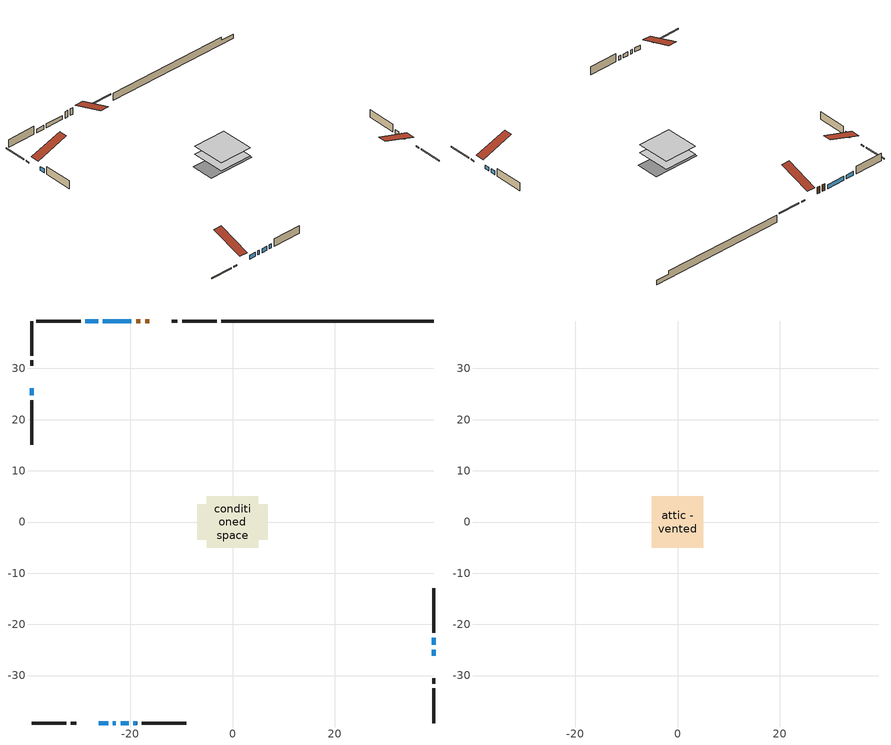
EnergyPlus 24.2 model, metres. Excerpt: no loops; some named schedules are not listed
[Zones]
conditioned space
 floor adiabatic (AdiabaticFloorConstruction): -4.99,-4.99 -4.99,4.99 4.99,4.99 4.99,-4.99 z0.61
 floor foundation (Slab1 construction): -6.93,-3.43 -6.93,3.43 6.93,3.43 6.93,-3.43 z-1.68
 wall outside (RimJoist1 construction): -3.12,39.26 -9.86,39.26 / -39.26,-39.26 -32.52,-39.26 / -39.26,39.26 -39.26,32.52 / 39.26,-39.26 39.26,-32.52 z0.61:0.91
 wall outside (RimJoist2 construction): -10.79,39.26 -11.82,39.26 / -31.59,-39.26 -30.56,-39.26 / -39.26,31.59 -39.26,30.56 / 39.26,-31.59 39.26,-30.56 z0.61:0.91
 wall outside (AdiabaticWallConstruction 1): -16.26,39.26 -17.08,39.26 / -18,39.26 -18.81,39.26 z0.61:2.64
 wall outside (AdiabaticWallConstruction): -26.12,-39.26 -24.3,-39.26 / -39.26,26.12 -39.26,24.73 / -23.37,-39.26 -22.78,-39.26 / -21.85,-39.26 -20.28,-39.26 / 39.26,-26.12 39.26,-24.91 / -19.74,39.26 -25.33,39.26 / -26.26,39.26 -28.72,39.26 / -19.35,-39.26 -18.65,-39.26 / 39.26,-23.98 39.26,-22.59 z0.61:1.83
 wall outside (Wall1 construction): -29.65,39.26 -38.33,39.26 / -17.73,-39.26 -9.04,-39.26 / -39.26,23.8 -39.26,15.11 / 39.26,-21.66 39.26,-12.97 z0.61:3.05
 wall foundation (FoundationWall1 construction): -2.19,39.26,-1.68 -2.19,39.26,0.61 35.12,39.26,0.61 35.12,39.26,-0.41 39.26,39.26,-0.41 39.26,39.26,-1.68
 window (WindowConstruction): -26.12,-39.26 -24.3,-39.26 z0.61:1.83
 window (WindowConstruction 8): -39.26,26.12 -39.26,24.73 z0.61:1.83
 window (WindowConstruction 1): -23.37,-39.26 -22.78,-39.26 z0.61:1.83
 window (WindowConstruction 2): -21.85,-39.26 -20.28,-39.26 z0.61:1.83
 window (WindowConstruction 3): 39.26,-26.12 39.26,-24.91 z0.61:1.83
 window (WindowConstruction 4): -19.74,39.26 -25.33,39.26 z0.61:1.83
 window (WindowConstruction 5): -26.26,39.26 -28.72,39.26 z0.61:1.83
 window (WindowConstruction 6): -19.35,-39.26 -18.66,-39.26 z0.61:1.83
 window (WindowConstruction 7): 39.26,-23.98 39.26,-22.59 z0.61:1.83
 door (Door): -16.27,39.26 -17.08,39.26 z0.61:2.64
 door (Door 1): -18,39.26 -18.81,39.26 z0.61:2.64
 ceiling adiabatic (AdiabaticFloorConstruction): 4.99,-4.99 4.99,4.99 -4.99,4.99 -4.99,-4.99 z0.61
attic - vented
 floor to conditioned space (Floor1 construction Reversed): -5.04,-5.04 -5.04,5.04 5.04,5.04 5.04,-5.04 z3.05
 roof outside (Roof1 construction): -15.34,39.26,3.05 -15.34,29.45,6.32 -12.75,29.45,6.32 -12.75,39.26,3.05; -27.05,-39.26,3.05 -27.05,-29.45,6.32 -29.63,-29.45,6.32 -29.63,-39.26,3.05; -39.26,27.05,3.05 -29.45,27.05,6.32 -29.45,29.63,6.32 -39.26,29.63,3.05; 39.26,-27.05,3.05 29.45,-27.05,6.32 29.45,-29.63,6.32 39.26,-29.63,3.05
[Building]
Building 1: Terrain=Suburbs
[Site:Location]
Broadview_SK: Latitude {deg}=50.37; Longitude {deg}=-102.57; Time Zone {hr}=-6; Elevation {m}=600; Keep Site Location Information=Yes
[Site:GroundTemperature:Shallow]
-3.1257, -5.68223, -5.88696, -4.67376, 0.196575, 5.04422, 9.24687, 11.9091, 12.1353, 9.97001, 5.87453, 1.17559
[Site:WaterMainsTemperature]
Calculation Method=Schedule; Temperature Schedule=mains temperature schedule
[Material] Roughness=Rough; Thermal Absorptance=0.9
Name | Thickness {m} | Conductivity {W/m-K} | Density {kg/m3} | Specific Heat {J/kg-K} | Solar Absorptance | Visible Absorptance
asphalt or fiberglass shingles | 0.00635 | 0.162714 | 1121.4 | 1465.45 | 0.84 | 0.84
ceiling loosefill ins | 0.169333 | 0.0480833 | 16.02 | 1046.75 | 0.7 | 0.7
ceiling stud and cavity | 0.1397 | 0.0835128 | 65.682 | 1177.47 | 0.7 | 0.7
concrete 4.0 in. | 0.1016 | 1.803125 | 2242.8 | 837.4 | 0.7 | 0.7
concrete 8.0 in. | 0.2032 | 1.803125 | 2242.8 | 837.4 | 0.7 | 0.7
door material | 0.04445 | 0.0451087 | 512.64 | 1214.23 | 0.7 | 0.7
door material 1 | 0.04445 | 0.188738 | 512.64 | 1214.23 | 0.7 | 0.7
exterior vertical ins | 0.00121138 | 0.029427 | 32.04 | 1214.23 | 0.7 | 0.7
floor covering | 0.0127 | 0.0433444 | 54.468 | 1339.84 | 0.6 | 0.6
floor rigid ins; wall rigid ins | 0.512978 | 0.029427 | 32.04 | 1214.23 | 0.7 | 0.7
floor stud and cavity | 0.1397 | 1.75129 | 37.0049 | 1207.88 | 0.7 | 0.7
furniture material conditioned space 1 | 0.1524 | 0.115458 | 640.8 | 1214.23 | 0.6 | 0.6
gypsum board | 0.0127 | 0.160291 | 801 | 837.4 | 0.6 | 0.6
gypsum board 1 | 0.0127 | 0.160291 | 801 | 837.4 | 0.7 | 0.7
osb sheathing 0.5 in. | 0.0127 | 0.115458 | 512.64 | 1214.23 | 0.7 | 0.7
osb sheathing 0.75 in. | 0.01905 | 0.115458 | 512.64 | 1214.23 | 0.7 | 0.7
osb sheathing 2.0 in. | 0.0508 | 0.115458 | 512.64 | 1214.23 | 0.7 | 0.7
rim joist stud and cavity | 0.0508 | 0.271007 | 50.32683 | 1063.81 | 0.6 | 0.6
rim joist stud and cavity 1 | 0.0508 | 0.0313389 | 125.044 | 1163.47 | 0.6 | 0.6
wall stud and cavity | 0.1397 | 0.11515 | 139.0536 | 1170.24 | 0.7 | 0.7
wall stud and cavity 1 | 0.0889 | 0.380278 | 52.3479 | 1209.89 | 0.7 | 0.7
wall stud and cavity 2 | 0.0889 | 0.391764 | 83.0341 | 1211.67 | 0.7 | 0.7
wood siding | 0.0254 | 0.102417 | 544.68 | 1172.36 | 0 | 0
wood siding 1; wood siding 2; wood siding 3 | 0.0254 | 0.102417 | 544.68 | 1172.36 | 0.7 | 0.7
[WindowMaterial:SimpleGlazingSystem]
Name | U-Factor {W/m2-K} | Solar Heat Gain Coefficient
WindowMaterial | 2.938365 | 0.65
WindowMaterial 1 | 2.96448 | 0.62
WindowMaterial 2 | 2.915653 | 0.67
WindowMaterial 3 | 2.921331 | 0.67
WindowMaterial 4 | 2.86682 | 0.71
WindowMaterial 5 | 2.94461 | 0.65
WindowMaterial 6 | 2.992306 | 0.6
[Construction]
AdiabaticFloorConstruction: floor stud and cavity, floor rigid ins, osb sheathing 0.75 in., floor covering
AdiabaticWallConstruction: wood siding 2, wall rigid ins, wall stud and cavity 1, gypsum board
AdiabaticWallConstruction 1: wood siding 3, wall rigid ins, wall stud and cavity 1, gypsum board
Door: door material
Door 1: door material 1
Floor1 construction Reversed: gypsum board, ceiling stud and cavity, ceiling loosefill ins
FoundationWall1 construction: concrete 8.0 in., gypsum board 1
furniture construction conditioned space 1: furniture material conditioned space 1
PartitionWallConstruction: gypsum board, wall stud and cavity 2, gypsum board
RimJoist1 construction: wood siding 1, rim joist stud and cavity
RimJoist2 construction: wood siding 1, osb sheathing 2.0 in., rim joist stud and cavity 1
Roof1 construction: asphalt or fiberglass shingles
Slab1 construction: concrete 4.0 in.
Wall1 construction: wood siding, osb sheathing 0.5 in., wall stud and cavity, gypsum board
WindowConstruction: WindowMaterial
WindowConstruction 1: WindowMaterial 1
WindowConstruction 2: WindowMaterial 2
WindowConstruction 3: WindowMaterial 3
WindowConstruction 4: WindowMaterial 4
WindowConstruction 5: WindowMaterial 5
WindowConstruction 6; WindowConstruction 7; WindowConstruction 8: WindowMaterial 6
[Zone] Multiplier=1; Part of Total Floor Area=Yes
Name | Volume {m3}
attic - vented | 53.9268
conditioned space | 486.8
[Space]
Name | Zone | Volume {m3}
attic - vented 1 | attic - vented | 53.9268
conditioned space 1 | conditioned space | 486.8
[ZoneInfiltration:EffectiveLeakageArea]
infil attic - vented 1: Zone or Space=attic - vented 1; Schedule=Always On Discrete; Effective Air Leakage Area {cm2}=3583.76; Stack Coefficient=0.0002275; Wind Coefficient=1.01909e-05
[ZoneMixing]
whole house fan mix: Zone or Space=attic - vented; Schedule=Always On Continuous; Design Flow Rate Calculation Method=Flow/Zone; Design Flow Rate {m3/s}=0; Source Zone or Space=conditioned space
[SurfaceProperty:ExposedFoundationPerimeter]
Slab1: Exposed Perimeter Calculation Method=TotalExposedPerimeter; Total Exposed Perimeter {m}=41.453
[InternalMass] Zone or ZoneList=conditioned space; Space or SpaceList=conditioned space 1
Name | Construction | Surface Area {m2}
furniture mass conditioned space 1 | furniture construction conditioned space 1 | 77.8922
partition wall mass | PartitionWallConstruction | 194.73
[Lights]
interior lighting: Zone or ZoneList or Space or SpaceList=conditioned space 1; Schedule=interior lighting schedule; Design Level Calculation Method=LightingLevel; Lighting Level {W}=343.2; Return Air Fraction=0; Fraction Radiant=0.6; Fraction Visible=0.2; Fraction Replaceable=1
[People]
occupants: Zone or ZoneList or Space or SpaceList=conditioned space 1; Number of People Schedule=occupants schedule; Number of People Calculation Method=People; Number of People=3; Fraction Radiant=0.314171; Sensible Heat Fraction=0.56303; Activity Level Schedule=occupants activity schedule; Carbon Dioxide Generation Rate {m3/s-W}=0; Enable ASHRAE 55 Comfort Warnings=No; Mean Radiant Temperature Calculation Type=EnclosureAveraged
[ElectricEquipment] Zone or ZoneList or Space or SpaceList=conditioned space 1; Design Level Calculation Method=EquipmentLevel
Name | Schedule | Design Level {W} | Fraction Latent | Fraction Radiant | Fraction Lost
clothes dryer | clothes dryer schedule | 140.772 | 0.015 | 0.081 | 0.85
clothes washer | clothes washer schedule | 32.1985 | 0.03 | 0.162 | 0.7
cooking range | cooking range schedule | 215.147 | 0.08 | 0.432 | 0.2
dishwasher | dishwasher schedule | 66.8632 | 0.3 | 0.18 | 0.4
fridge | fridge schedule | 72.9452 | 0 | 0.6 | 0
mech vent house fan | mech vent house fan schedule | 0 | 0 | 0 | 1
mech vent house fan cfis | mech vent house fan cfis schedule | 0 | 0 | 0 | 0
misc plug loads | misc plug loads schedule | 494.7 | 0.045 | 0.513 | 0.1
whole house fan | Always On Discrete | 0 | 0 | 0 | 1
[OtherEquipment] Zone or ZoneList or Space or SpaceList=conditioned space 1; Design Level Calculation Method=EquipmentLevel
Name | Fuel Type | Schedule | Design Level {W} | Fraction Latent | Fraction Radiant | Fraction Lost
clothes dryer 1 | Electricity | clothes dryer schedule | 0 | 0.015 | 0.081 | 0.85
cooking range 1 | Electricity | cooking range schedule | 0 | 0.08 | 0.432 | 0.2
general water use latent | None | general water use schedule | 62.594 | 1 | 0 | 0
general water use sensible | None | general water use schedule | -61.6891 | 0 | 0.6 | 0
mech vent house fan latent load | None | Always On Discrete | 0 | 1 | 0 | 0
mech vent house fan sensible load | None | Always On Discrete | 0 | 0 | 0 | 0
water heater energy adjustment1 | NaturalGas | Always On Discrete | 0.01 | 0 | 0 | 1
[ZoneInfiltration:DesignFlowRate] Zone or ZoneList or Space or SpaceList=conditioned space 1; Schedule=Always On Discrete; Design Flow Rate Calculation Method=Flow/Zone; Design Flow Rate {m3/s}=0
infil flow; natural vent flow; whole house fan flow
[AvailabilityManager:Scheduled]
central ac and furnace airloop Availability Manager: Schedule=Always On Discrete
[Foundation:Kiva]
Foundation Kiva 1: Initial Indoor Air Temperature {C}=21; Wall Height Above Grade {m}=0.609996; Wall Depth Below Slab {m}=0.2032; Custom Block Material Name 1=exterior vertical ins; Custom Block Depth 1 {m}=2.28999; Custom Block X Position 1 {m}=0.2159; Custom Block Z Position 1 {m}=0
[Foundation:Kiva:Settings]
Soil Conductivity {W/m-K}=0.849921; Soil Density {kg/m3}=1842.3; Soil Specific Heat {J/kg-K}=418.7; Ground Solar Absorptivity=0.9; Ground Thermal Absorptivity=0.9; Ground Surface Roughness {m}=0.03; Far-Field Width {m}=40; Deep-Ground Boundary Condition=ZeroFlux; Deep-Ground Depth {m}=40; Minimum Cell Dimension {m}=0.2; Maximum Cell Growth Coefficient=3; Simulation Timestep=Timestep
[Exterior:Lights]
exterior lighting: Schedule=exterior lighting schedule; Design Level {W}=75.6
[EnergyManagementSystem:GlobalVariable]
central_ac_and_furnace_airloop_Fan_RTF
infil_program_Qfan
infil_program_Qinf
natural_vent_program_Qnv
natural_vent_program_Qwhf
[EnergyManagementSystem:Sensor]
Name | Output:Variable or Output:Meter Index Key | Output:Variable or Output:Meter
airflow_gain | infil flow | Infiltration Sensible Heat Gain Energy
airflow_gain_1 | natural vent flow | Infiltration Sensible Heat Gain Energy
airflow_gain_2 | whole house fan flow | Infiltration Sensible Heat Gain Energy
airflow_loss | infil flow | Infiltration Sensible Heat Loss Energy
airflow_loss_1 | natural vent flow | Infiltration Sensible Heat Loss Energy
airflow_loss_2 | whole house fan flow | Infiltration Sensible Heat Loss Energy
clg_load_cond |  | Cooling:EnergyTransfer:Zone:CONDITIONED SPACE
clg_sp_s; clg_sp_s_1 | cooling setpoint | Schedule Value
clothes_dryer_exhaust_0_sch_s | clothes dryer exhaust 0 schedule | Schedule Value
cool_season | cooling season schedule | Schedule Value
htg_load_cond |  | Heating:EnergyTransfer:Zone:CONDITIONED SPACE
htg_sp_s; htg_sp_s_1 | heating setpoint | Schedule Value
ig_ee_conv | clothes dryer | Electric Equipment Convective Heating Energy
ig_ee_conv_2 | cooking range | Electric Equipment Convective Heating Energy
ig_ee_conv_4 | fridge | Electric Equipment Convective Heating Energy
ig_ee_conv_5 | misc plug loads | Electric Equipment Convective Heating Energy
ig_ee_conv_6 | whole house fan | Electric Equipment Convective Heating Energy
ig_ee_rad | clothes dryer | Electric Equipment Radiant Heating Energy
ig_ee_rad_2 | cooking range | Electric Equipment Radiant Heating Energy
ig_ee_rad_4 | fridge | Electric Equipment Radiant Heating Energy
ig_ee_rad_5 | misc plug loads | Electric Equipment Radiant Heating Energy
ig_ee_rad_6 | whole house fan | Electric Equipment Radiant Heating Energy
ig_lgt_conv | interior lighting | Lights Convective Heating Energy
ig_lgt_rad | interior lighting | Lights Radiant Heating Energy
ig_lgt_vis | interior lighting | Lights Visible Radiation Heating Energy
ig_oe_conv | clothes dryer 1 | Other Equipment Convective Heating Energy
ig_oe_conv_1 | cooking range 1 | Other Equipment Convective Heating Energy
ig_oe_conv_2 | general water use latent | Other Equipment Convective Heating Energy
ig_oe_conv_3 | general water use sensible | Other Equipment Convective Heating Energy
ig_oe_conv_4 | water heater energy adjustment1 | Other Equipment Convective Heating Energy
ig_oe_rad | clothes dryer 1 | Other Equipment Radiant Heating Energy
ig_oe_rad_1 | cooking range 1 | Other Equipment Radiant Heating Energy
ig_oe_rad_2 | general water use latent | Other Equipment Radiant Heating Energy
ig_oe_rad_3 | general water use sensible | Other Equipment Radiant Heating Energy
ig_oe_rad_4 | water heater energy adjustment1 | Other Equipment Radiant Heating Energy
ig_ppl_conv | occupants | People Convective Heating Energy
ig_ppl_rad | occupants | People Radiant Heating Energy
im_conv | furniture mass conditioned space 1 | Surface Inside Face Convection Heat Gain Energy
im_conv_1 | partition wall mass | Surface Inside Face Convection Heat Gain Energy
im_ig | furniture mass conditioned space 1 | Surface Inside Face Internal Gains Radiation Heat Gain Energy
im_ig_1 | partition wall mass | Surface Inside Face Internal Gains Radiation Heat Gain Energy
im_lgt | furniture mass conditioned space 1 | Surface Inside Face Lights Radiation Heat Gain Energy
im_lgt_1 | partition wall mass | Surface Inside Face Lights Radiation Heat Gain Energy
im_sol | furniture mass conditioned space 1 | Surface Inside Face Solar Radiation Heat Gain Energy
im_sol_1 | partition wall mass | Surface Inside Face Solar Radiation Heat Gain Energy
im_surf | furniture mass conditioned space 1 | Surface Inside Face Net Surface Thermal Radiation Heat Gain Energy
im_surf_1 | partition wall mass | Surface Inside Face Net Surface Thermal Radiation Heat Gain Energy
mv_conv | mech vent house fan | Electric Equipment Convective Heating Energy
mv_conv_1 | mech vent house fan cfis | Electric Equipment Convective Heating Energy
mv_conv_2 | mech vent house fan latent load | Other Equipment Convective Heating Energy
mv_conv_3 | mech vent house fan sensible load | Other Equipment Convective Heating Energy
mv_rad | mech vent house fan | Electric Equipment Radiant Heating Energy
mv_rad_1 | mech vent house fan cfis | Electric Equipment Radiant Heating Energy
mv_rad_2 | mech vent house fan latent load | Other Equipment Radiant Heating Energy
mv_rad_3 | mech vent house fan sensible load | Other Equipment Radiant Heating Energy
natural_vent_s | natural vent schedule | Schedule Value
out_pb_s |  | Site Outdoor Air Barometric Pressure
out_wt_s |  | Site Outdoor Air Humidity Ratio
site_vw_s |  | Site Wind Speed
ss_back_out | Window1 | Surface Window Shortwave from Zone Back Out Window Heat Transfer Rate
ss_back_out_1 | Window11 | Surface Window Shortwave from Zone Back Out Window Heat Transfer Rate
ss_back_out_2 | Window2 | Surface Window Shortwave from Zone Back Out Window Heat Transfer Rate
ss_back_out_3 | Window3 | Surface Window Shortwave from Zone Back Out Window Heat Transfer Rate
ss_back_out_4 | Window4 | Surface Window Shortwave from Zone Back Out Window Heat Transfer Rate
ss_back_out_5 | Window5 | Surface Window Shortwave from Zone Back Out Window Heat Transfer Rate
ss_back_out_6 | Window6 | Surface Window Shortwave from Zone Back Out Window Heat Transfer Rate
ss_back_out_7 | Window8 | Surface Window Shortwave from Zone Back Out Window Heat Transfer Rate
ss_back_out_8 | Window9 | Surface Window Shortwave from Zone Back Out Window Heat Transfer Rate
ss_conv | Door1 | Surface Inside Face Convection Heat Gain Energy
ss_conv_1 | Door2 | Surface Inside Face Convection Heat Gain Energy
ss_conv_10 | Window9 | Surface Inside Face Convection Heat Gain Energy
ss_conv_2 | Window1 | Surface Inside Face Convection Heat Gain Energy
ss_conv_3 | Window11 | Surface Inside Face Convection Heat Gain Energy
ss_conv_4 | Window2 | Surface Inside Face Convection Heat Gain Energy
ss_conv_5 | Window3 | Surface Inside Face Convection Heat Gain Energy
ss_conv_6 | Window4 | Surface Inside Face Convection Heat Gain Energy
ss_conv_7 | Window5 | Surface Inside Face Convection Heat Gain Energy
ss_conv_8 | Window6 | Surface Inside Face Convection Heat Gain Energy
ss_conv_9 | Window8 | Surface Inside Face Convection Heat Gain Energy
ss_ig | Door1 | Surface Inside Face Internal Gains Radiation Heat Gain Energy
ss_ig_1 | Door2 | Surface Inside Face Internal Gains Radiation Heat Gain Energy
ss_ig_10 | Window9 | Surface Inside Face Internal Gains Radiation Heat Gain Energy
ss_ig_2 | Window1 | Surface Inside Face Internal Gains Radiation Heat Gain Energy
ss_ig_3 | Window11 | Surface Inside Face Internal Gains Radiation Heat Gain Energy
ss_ig_4 | Window2 | Surface Inside Face Internal Gains Radiation Heat Gain Energy
ss_ig_5 | Window3 | Surface Inside Face Internal Gains Radiation Heat Gain Energy
ss_ig_6 | Window4 | Surface Inside Face Internal Gains Radiation Heat Gain Energy
ss_ig_7 | Window5 | Surface Inside Face Internal Gains Radiation Heat Gain Energy
ss_ig_8 | Window6 | Surface Inside Face Internal Gains Radiation Heat Gain Energy
ss_ig_9 | Window8 | Surface Inside Face Internal Gains Radiation Heat Gain Energy
ss_lgt | Door1 | Surface Inside Face Lights Radiation Heat Gain Energy
ss_lgt_1 | Door2 | Surface Inside Face Lights Radiation Heat Gain Energy
ss_sol | Door1 | Surface Inside Face Solar Radiation Heat Gain Energy
ss_sol_1 | Door2 | Surface Inside Face Solar Radiation Heat Gain Energy
ss_surf | Door1 | Surface Inside Face Net Surface Thermal Radiation Heat Gain Energy
ss_surf_1 | Door2 | Surface Inside Face Net Surface Thermal Radiation Heat Gain Energy
ss_surf_10 | Window9 | Surface Inside Face Net Surface Thermal Radiation Heat Gain Energy
ss_surf_2 | Window1 | Surface Inside Face Net Surface Thermal Radiation Heat Gain Energy
ss_surf_3 | Window11 | Surface Inside Face Net Surface Thermal Radiation Heat Gain Energy
ss_surf_4 | Window2 | Surface Inside Face Net Surface Thermal Radiation Heat Gain Energy
ss_surf_5 | Window3 | Surface Inside Face Net Surface Thermal Radiation Heat Gain Energy
ss_surf_6 | Window4 | Surface Inside Face Net Surface Thermal Radiation Heat Gain Energy
ss_surf_7 | Window5 | Surface Inside Face Net Surface Thermal Radiation Heat Gain Energy
ss_surf_8 | Window6 | Surface Inside Face Net Surface Thermal Radiation Heat Gain Energy
ss_surf_9 | Window8 | Surface Inside Face Net Surface Thermal Radiation Heat Gain Energy
ss_trans_in | Window1 | Surface Window Transmitted Solar Radiation Rate
ss_trans_in_1 | Window11 | Surface Window Transmitted Solar Radiation Rate
ss_trans_in_2 | Window2 | Surface Window Transmitted Solar Radiation Rate
ss_trans_in_3 | Window3 | Surface Window Transmitted Solar Radiation Rate
ss_trans_in_4 | Window4 | Surface Window Transmitted Solar Radiation Rate
ss_trans_in_5 | Window5 | Surface Window Transmitted Solar Radiation Rate
ss_trans_in_6 | Window6 | Surface Window Transmitted Solar Radiation Rate
ss_trans_in_7 | Window8 | Surface Window Transmitted Solar Radiation Rate
ss_trans_in_8 | Window9 | Surface Window Transmitted Solar Radiation Rate
ss_trans_out | Window1 | Surface Inside Face Initial Transmitted Diffuse Transmitted Out Window Solar Radiation Rate
ss_trans_out_1 | Window11 | Surface Inside Face Initial Transmitted Diffuse Transmitted Out Window Solar Radiation Rate
ss_trans_out_2 | Window2 | Surface Inside Face Initial Transmitted Diffuse Transmitted Out Window Solar Radiation Rate
ss_trans_out_3 | Window3 | Surface Inside Face Initial Transmitted Diffuse Transmitted Out Window Solar Radiation Rate
ss_trans_out_4 | Window4 | Surface Inside Face Initial Transmitted Diffuse Transmitted Out Window Solar Radiation Rate
ss_trans_out_5 | Window5 | Surface Inside Face Initial Transmitted Diffuse Transmitted Out Window Solar Radiation Rate
ss_trans_out_6 | Window6 | Surface Inside Face Initial Transmitted Diffuse Transmitted Out Window Solar Radiation Rate
ss_trans_out_7 | Window8 | Surface Inside Face Initial Transmitted Diffuse Transmitted Out Window Solar Radiation Rate
ss_trans_out_8 | Window9 | Surface Inside Face Initial Transmitted Diffuse Transmitted Out Window Solar Radiation Rate
s_conv | Floor1 | Surface Inside Face Convection Heat Gain Energy
s_conv_1 | FoundationWall1 | Surface Inside Face Convection Heat Gain Energy
s_conv_10 | RimJoist2:270 | Surface Inside Face Convection Heat Gain Energy
s_conv_11 | RimJoist2:90 | Surface Inside Face Convection Heat Gain Energy
s_conv_12 | Slab1 | Surface Inside Face Convection Heat Gain Energy
s_conv_13 | Wall1:0 | Surface Inside Face Convection Heat Gain Energy
s_conv_14 | Wall1:180 | Surface Inside Face Convection Heat Gain Energy
s_conv_15 | Wall1:270 | Surface Inside Face Convection Heat Gain Energy
s_conv_16 | Wall1:90 | Surface Inside Face Convection Heat Gain Energy
s_conv_2 | inferred conditioned ceiling | Surface Inside Face Convection Heat Gain Energy
s_conv_3 | inferred conditioned floor | Surface Inside Face Convection Heat Gain Energy
s_conv_4 | RimJoist1:0 | Surface Inside Face Convection Heat Gain Energy
s_conv_5 | RimJoist1:180 | Surface Inside Face Convection Heat Gain Energy
s_conv_6 | RimJoist1:270 | Surface Inside Face Convection Heat Gain Energy
s_conv_7 | RimJoist1:90 | Surface Inside Face Convection Heat Gain Energy
s_conv_8 | RimJoist2:0 | Surface Inside Face Convection Heat Gain Energy
s_conv_9 | RimJoist2:180 | Surface Inside Face Convection Heat Gain Energy
s_ig | Floor1 | Surface Inside Face Internal Gains Radiation Heat Gain Energy
s_ig_1 | FoundationWall1 | Surface Inside Face Internal Gains Radiation Heat Gain Energy
s_ig_10 | RimJoist2:270 | Surface Inside Face Internal Gains Radiation Heat Gain Energy
s_ig_11 | RimJoist2:90 | Surface Inside Face Internal Gains Radiation Heat Gain Energy
s_ig_12 | Slab1 | Surface Inside Face Internal Gains Radiation Heat Gain Energy
s_ig_13 | Wall1:0 | Surface Inside Face Internal Gains Radiation Heat Gain Energy
s_ig_14 | Wall1:180 | Surface Inside Face Internal Gains Radiation Heat Gain Energy
s_ig_15 | Wall1:270 | Surface Inside Face Internal Gains Radiation Heat Gain Energy
s_ig_16 | Wall1:90 | Surface Inside Face Internal Gains Radiation Heat Gain Energy
s_ig_2 | inferred conditioned ceiling | Surface Inside Face Internal Gains Radiation Heat Gain Energy
s_ig_3 | inferred conditioned floor | Surface Inside Face Internal Gains Radiation Heat Gain Energy
s_ig_4 | RimJoist1:0 | Surface Inside Face Internal Gains Radiation Heat Gain Energy
s_ig_5 | RimJoist1:180 | Surface Inside Face Internal Gains Radiation Heat Gain Energy
s_ig_6 | RimJoist1:270 | Surface Inside Face Internal Gains Radiation Heat Gain Energy
s_ig_7 | RimJoist1:90 | Surface Inside Face Internal Gains Radiation Heat Gain Energy
s_ig_8 | RimJoist2:0 | Surface Inside Face Internal Gains Radiation Heat Gain Energy
s_ig_9 | RimJoist2:180 | Surface Inside Face Internal Gains Radiation Heat Gain Energy
s_lgt | Floor1 | Surface Inside Face Lights Radiation Heat Gain Energy
s_lgt_1 | FoundationWall1 | Surface Inside Face Lights Radiation Heat Gain Energy
s_lgt_10 | RimJoist2:270 | Surface Inside Face Lights Radiation Heat Gain Energy
s_lgt_11 | RimJoist2:90 | Surface Inside Face Lights Radiation Heat Gain Energy
s_lgt_12 | Slab1 | Surface Inside Face Lights Radiation Heat Gain Energy
s_lgt_13 | Wall1:0 | Surface Inside Face Lights Radiation Heat Gain Energy
s_lgt_14 | Wall1:180 | Surface Inside Face Lights Radiation Heat Gain Energy
s_lgt_15 | Wall1:270 | Surface Inside Face Lights Radiation Heat Gain Energy
s_lgt_16 | Wall1:90 | Surface Inside Face Lights Radiation Heat Gain Energy
s_lgt_2 | inferred conditioned ceiling | Surface Inside Face Lights Radiation Heat Gain Energy
s_lgt_3 | inferred conditioned floor | Surface Inside Face Lights Radiation Heat Gain Energy
s_lgt_4 | RimJoist1:0 | Surface Inside Face Lights Radiation Heat Gain Energy
s_lgt_5 | RimJoist1:180 | Surface Inside Face Lights Radiation Heat Gain Energy
s_lgt_6 | RimJoist1:270 | Surface Inside Face Lights Radiation Heat Gain Energy
